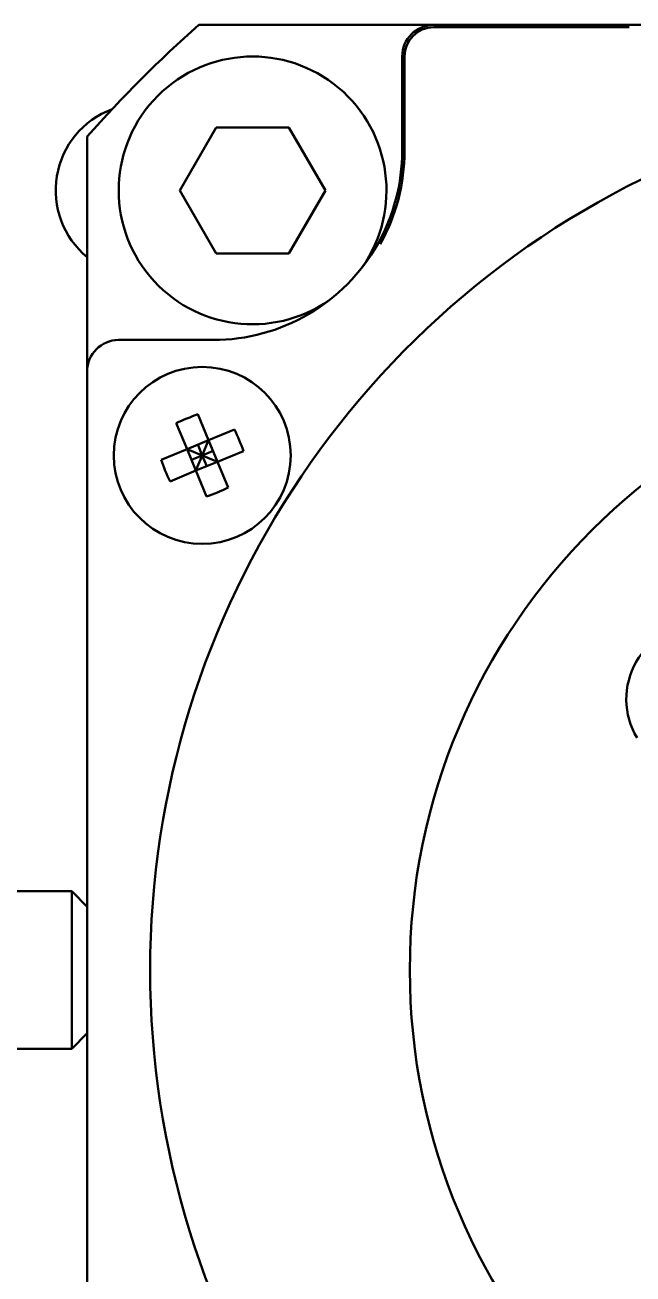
# Model space of a CAD drawing. Header units: millimetres. Extents: x 845401 to 948039, y 511594 to 550263.
# Drawn here: x 913247.02 to 913266.32, y 544566.56 to 544606.22 of the extents above; entities that cross this region are included whole.
import ezdxf

# ---------------------------------------------------------------- set-up
doc = ezdxf.new("R2010")
doc.units = ezdxf.units.MM
doc.layers.add('可见 (ISO)', color=7, linetype='Continuous', lineweight=50)

# ---------------------------------------------------------------- blocks, each defined once
blk = doc.blocks.new('A$C2A4E01FC')
at = {"layer": '可见 (ISO)', "color": 251}
for p, q in [((895.843, 581.351), (903.3, 581.351)), ((903.3, 581.351), (909.5, 581.351)), ((941.3, 581.351), (909.5, 581.351)), ((909.5, 581.278), (903.3, 581.278)), ((902.3, 577.351), (902.3, 580.351)), ((902.373, 577.351), (902.373, 580.351)), ((892.3, 570.351), (892.3, 577.808)), ((895.242, 576.1), (896.397, 578.1)), ((896.397, 578.1), (898.706, 578.1)), ((898.706, 578.1), (899.861, 576.1)), ((896.397, 574.1), (895.242, 576.1)), ((899.861, 576.1), (898.706, 574.1)), ((898.706, 574.1), (896.397, 574.1)), ((896.3, 571.351), (893.3, 571.351)), ((892.3, 570.351), (892.3, 538.551)), ((895.13, 568.71), (895.47, 567.887)), ((896.154, 568.17), (895.814, 568.992)), ((896.976, 568.51), (896.154, 568.17)), ((895.47, 567.887), (894.648, 567.547)), ((896.154, 568.17), (895.47, 567.887)), ((895.47, 567.887), (895.753, 567.203)), ((895.953, 567.687), (895.47, 567.887)), ((895.953, 567.687), (895.812, 568.028)), ((896.154, 568.17), (895.953, 567.687)), ((895.953, 567.687), (896.295, 567.828)), ((896.437, 567.486), (896.154, 568.17)), ((896.437, 567.486), (897.259, 567.826)), ((895.953, 567.687), (895.611, 567.545)), ((895.753, 567.203), (895.953, 567.687)), ((895.753, 567.203), (896.437, 567.486)), ((895.953, 567.687), (896.095, 567.345)), ((895.953, 567.687), (896.437, 567.486)), ((896.776, 566.663), (896.437, 567.486)), ((894.93, 566.863), (895.753, 567.203)), ((895.753, 567.203), (896.092, 566.381)), ((883.5, 553.851), (891.809, 553.851)), ((891.809, 548.851), (891.809, 553.851)), ((892.3, 553.36), (891.809, 553.851)), ((892.3, 549.342), (891.809, 548.851)), ((883.5, 548.851), (891.809, 548.851))]:
    blk.add_line(p, q, dxfattribs=at)
for centre, radius in [((922.3, 551.351), 19.758), ((895.953, 567.687), 2.808)]:
    blk.add_circle(centre, radius, dxfattribs=at)
for centre, radius, start, end in [((922.3, 551.351), 40, 131.4096, 138.5904), ((903.3, 580.351), 1, 90, 180), ((903.3, 580.351), 0.927, 90, 180), ((897.551, 576.1), 4.25, 325.1417, 304.8583), ((922.3, 551.351), 28, 43.8274, 316.1726), ((894.05, 576.101), 2.75, 110.4383, 230.4788), ((896.3, 577.351), 6, 330.5072, 0), ((896.3, 577.351), 6.073, 330.868, 0), ((896.3, 577.351), 6, 270, 330.5072), ((893.3, 570.351), 1, 90, 180), ((911.815, 559.951), 2.4, 90, 210.888)]:
    blk.add_arc(centre, radius, start, end, dxfattribs=at)
for centre, major_axis, ratio, start_param, end_param in [((909.5, 580.851), (0, -0.5), 0.999848, 3.141593, 3.689916), ((896.56, 566.218), (4.229, 1.747), 0.624695, 1.48985, 1.651743), ((894.484, 567.08), (-1.747, 4.229), 0.624695, 4.631443, 4.793335), ((897.422, 568.293), (-1.747, 4.229), 0.624695, 1.48985, 1.651743), ((895.346, 569.155), (-4.229, -1.747), 0.624695, 1.48985, 1.651743)]:
    blk.add_ellipse(centre, major_axis=major_axis, ratio=ratio, start_param=start_param, end_param=end_param, dxfattribs=at)
blk.add_open_spline([(901.706, 574.583), (901.667, 574.56), (901.632, 574.532), (901.57, 574.469), (901.544, 574.435), (901.523, 574.397)], degree=3, knots=[-0.02643755, -0.02643755, -0.02643755, -0.02643755, -0.01298723, -0.01298723, 0, 0, 0, 0], dxfattribs=at)

msp = doc.modelspace()

# ---------------------------------------------------------------- block references
msp.add_blockref('A$C2A4E01FC', (912356.693, 544024.865))

doc.saveas('drawing.dxf')
